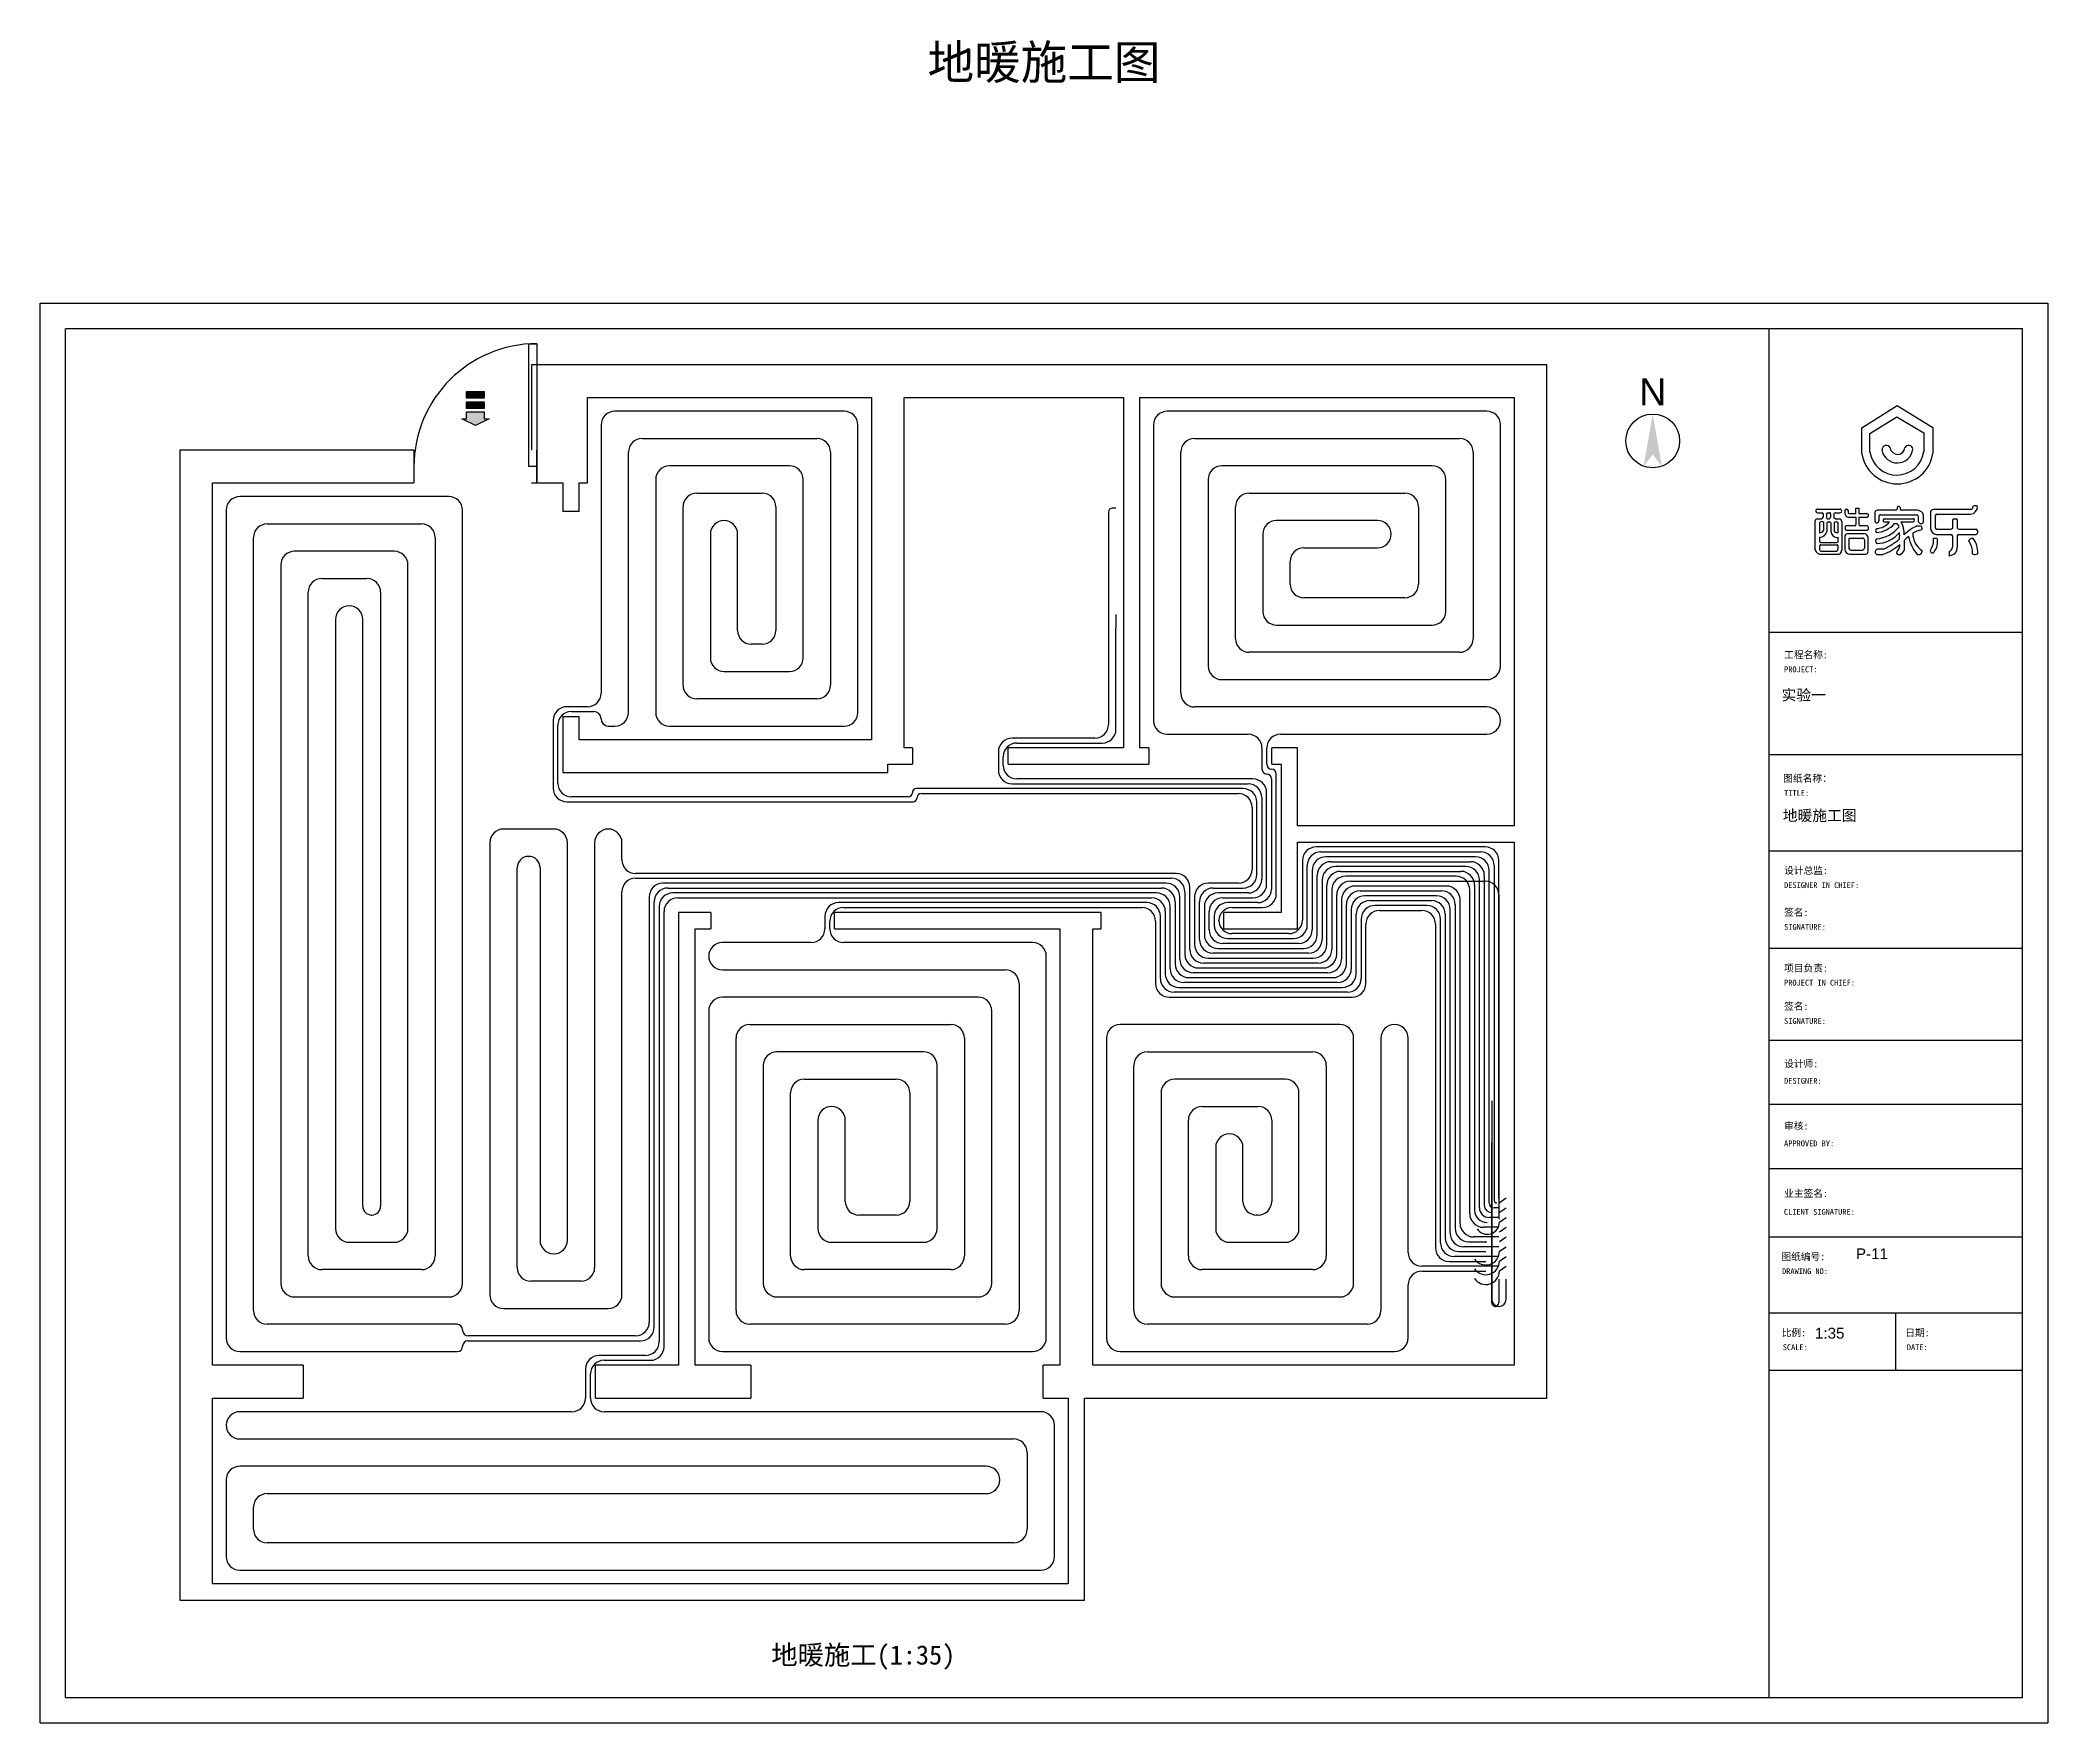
# Model space of a CAD drawing. Header units: inches. Extents: x 0 to 14700, y -14718 to -2397.
import ezdxf

# ---------------------------------------------------------------- set-up
doc = ezdxf.new("R2010")
doc.units = ezdxf.units.IN
doc.header["$MEASUREMENT"] = 0
for name, color, linetype in [('A2-建筑墙体', 255, 'Continuous'), ('P4-门窗', 60, 'Continuous'), ('P9-符号标注', 1, 'Continuous'), ('图框', 4, 'Continuous'), ('地暖管', 7, 'Continuous')]:
    doc.layers.add(name, color=color, linetype=linetype)
doc.styles.add('1dac53a31aeba2370b97106346818e54', font='', dxfattribs={"height": 43.198381})
doc.styles.add('1f488f4b2ef1b152d32ed8bb140b4ed1', font='', dxfattribs={"height": 43.198381})
doc.styles.add('2ee4a1918873d97d1977456be36b2fac', font='', dxfattribs={"height": 52.798021})
doc.styles.add('58c27925b294fd0c30aaffbcf10887a5', font='', dxfattribs={"height": 52.798021})
doc.styles.add('5d7050954b2bbd82e94d75c8334c1a07', font='', dxfattribs={"height": 52.798021})
doc.styles.add('6cdbe4c37f334f9b3f18b74c6616af9b', font='', dxfattribs={"height": 43.198381})
doc.styles.add('871ba157db02772189435026d6a1f12a', font='', dxfattribs={"height": 52.798021})
doc.styles.add('b55c54cd7af753c58a5ed410a0ddc4e6', font='', dxfattribs={"height": 43.198381})
doc.styles.add('DEFAULT_COMPASS_TEXT_STYLE13.239135297263294', font='', dxfattribs={"height": 198.587029})
doc.styles.add('eec79cf32286c9bcb9e9a0388136559f', font='', dxfattribs={"height": 43.198381})
doc.styles.add('fecaf8cb5bb26a9b40f5bfd342b1b301', font='', dxfattribs={"height": 52.798021})
doc.styles.add('LAYER_TEXT_STYLE_YELLOW_176.5260026097835_ZH', font='', dxfattribs={"height": 176.526003})
doc.styles.add('LAYER_TEXT_STYLE_YELLOW_350_ZH', font='', dxfattribs={"height": 312.5})
doc.styles.add('macro_bim_design_name_ZH', font='', dxfattribs={"height": 80.1})
doc.styles.add('macro_bim_page_name_ZH', font='', dxfattribs={"height": 80.1})
doc.styles.add('macro_bim_page_number', font='', dxfattribs={"height": 80.1})
doc.styles.add('macro_bim_view_ratio', font='', dxfattribs={"height": 80.1})
doc.styles.get('1dac53a31aeba2370b97106346818e54').set_extended_font_data('SimSun')
doc.styles.get('1f488f4b2ef1b152d32ed8bb140b4ed1').set_extended_font_data('SimSun')
doc.styles.get('2ee4a1918873d97d1977456be36b2fac').set_extended_font_data('SimSun')
doc.styles.get('58c27925b294fd0c30aaffbcf10887a5').set_extended_font_data('SimSun')
doc.styles.get('5d7050954b2bbd82e94d75c8334c1a07').set_extended_font_data('SimSun')
doc.styles.get('6cdbe4c37f334f9b3f18b74c6616af9b').set_extended_font_data('SimSun')
doc.styles.get('871ba157db02772189435026d6a1f12a').set_extended_font_data('SimSun')
doc.styles.get('b55c54cd7af753c58a5ed410a0ddc4e6').set_extended_font_data('SimSun')
doc.styles.get('DEFAULT_COMPASS_TEXT_STYLE13.239135297263294').set_extended_font_data('Arial')
doc.styles.get('eec79cf32286c9bcb9e9a0388136559f').set_extended_font_data('SimSun')
doc.styles.get('fecaf8cb5bb26a9b40f5bfd342b1b301').set_extended_font_data('SimSun')
doc.styles.get('LAYER_TEXT_STYLE_YELLOW_176.5260026097835_ZH').set_extended_font_data('SimSun')
doc.styles.get('LAYER_TEXT_STYLE_YELLOW_350_ZH').set_extended_font_data('SimSun')
doc.styles.get('macro_bim_design_name_ZH').set_extended_font_data('SimSun')
doc.styles.get('macro_bim_page_name_ZH').set_extended_font_data('SimSun')
doc.styles.get('macro_bim_page_number').set_extended_font_data('Arial')
doc.styles.get('macro_bim_view_ratio').set_extended_font_data('Arial')

# ---------------------------------------------------------------- blocks, each defined once
blk = doc.blocks.new('1017054')
at = {"layer": '图框', "linetype": 'Continuous'}
for p, q in [((1, -8420), (11879, -8420)), ((1, -16820), (1, -8420)), ((11879, -8420), (11879, -16820)), ((151, -16670), (151, -8570)), ((155, -8570), (11729, -8570)), ((10229, -8570), (10229, -16670)), ((11729, -16670), (11729, -8570)), ((10779, -9158), (10989, -9025)), ((10989, -9025), (11200, -9155)), ((10827, -9191), (10986, -9092)), ((10986, -9092), (11146, -9187)), ((10779, -9309), (10779, -9158)), ((10827, -9301), (10827, -9191)), ((11146, -9187), (11146, -9299)), ((11200, -9155), (11200, -9308)), ((10500, -9714), (10500, -9871)), ((10516, -9638), (10649, -9638)), ((10516, -9695), (10540, -9695)), ((10517, -9660), (10543, -9660)), ((10529, -9718), (10529, -9778)), ((10550, -9667), (10550, -9686)), ((10553, -9718), (10553, -9765)), ((10569, -9667), (10569, -9686)), ((10572, -9722), (10572, -9772)), ((10578, -9660), (10588, -9660)), ((10578, -9695), (10588, -9695)), ((10578, -9714), (10588, -9714)), ((10594, -9667), (10594, -9686)), ((10596, -9722), (10596, -9772)), ((10614, -9667), (10614, -9686)), ((10615, -9718), (10615, -9765)), ((10622, -9695), (10645, -9695)), ((10623, -9660), (10648, -9660)), ((10638, -9718), (10638, -9778)), ((10660, -9714), (10660, -9884)), ((10679, -9647), (10679, -9668)), ((10687, -9736), (10739, -9736)), ((10699, -9646), (10699, -9660)), ((10704, -9664), (10744, -9664)), ((10704, -9686), (10744, -9686)), ((10744, -9664), (10744, -9632)), ((10744, -9632), (10761, -9632)), ((10744, -9686), (10744, -9730)), ((10761, -9632), (10761, -9664)), ((10761, -9664), (10809, -9664)), ((10761, -9686), (10810, -9686)), ((10761, -9686), (10761, -9730)), ((10766, -9736), (10809, -9736)), ((10816, -9669), (10816, -9681)), ((10855, -9658), (10855, -9708)), ((10979, -9645), (10872, -9645)), ((10880, -9679), (10880, -9707)), ((10887, -9672), (11105, -9672)), ((10910, -9714), (10943, -9714)), ((10912, -9695), (11084, -9695)), ((10973, -9723), (10986, -9723)), ((10988, -9626), (10988, -9639)), ((11005, -9626), (11005, -9639)), ((11108, -9645), (11010, -9645)), ((11012, -9714), (11084, -9714)), ((11108, -9737), (11127, -9737)), ((11113, -9683), (11113, -9713)), ((11144, -9714), (11144, -9674)), ((11186, -9651), (11186, -9756)), ((11424, -9641), (11208, -9641)), ((11213, -9678), (11213, -9749)), ((11223, -9668), (11422, -9668)), ((11315, -9706), (11315, -9752)), ((11323, -9695), (11339, -9695)), ((11344, -9706), (11344, -9752)), ((10529, -9804), (10529, -9831)), ((10529, -9854), (10529, -9877)), ((10536, -9849), (10633, -9849)), ((10537, -9835), (10630, -9835)), ((10638, -9804), (10638, -9831)), ((10638, -9854), (10638, -9877)), ((10678, -9796), (10678, -9878)), ((10680, -9743), (10680, -9758)), ((10687, -9763), (10812, -9763)), ((10699, -9783), (10790, -9783)), ((10702, -9821), (10702, -9867)), ((10706, -9810), (10783, -9810)), ((10795, -9820), (10795, -9869)), ((10815, -9806), (10815, -9888)), ((10817, -9743), (10817, -9758)), ((11031, -9877), (11031, -9823)), ((11204, -9810), (11225, -9810)), ((11218, -9788), (11305, -9788)), ((11223, -9757), (11304, -9757)), ((11316, -9797), (11316, -9864)), ((11344, -9796), (11344, -9862)), ((11352, -9788), (11455, -9788)), ((11354, -9757), (11454, -9757)), ((11463, -9764), (11463, -9780)), ((10528, -9905), (10644, -9905)), ((10541, -9887), (10630, -9887)), ((10704, -9905), (10802, -9905)), ((10716, -9882), (10780, -9882)), ((10867, -9906), (10905, -9906)), ((10907, -9875), (10869, -9875)), ((11295, -9888), (11295, -9913)), ((11729, -10368), (10229, -10368)), ((10229, -11091), (11729, -11091)), ((10229, -11660), (11729, -11660)), ((10229, -12237), (11729, -12237)), ((10229, -12781), (11729, -12781)), ((10229, -13160), (11729, -13160)), ((10229, -13539), (11729, -13539)), ((10229, -13944), (11729, -13944)), ((10229, -14394), (11729, -14394)), ((10979, -14394), (10979, -14734)), ((10229, -14734), (11729, -14734)), ((151, -16670), (11729, -16670)), ((1, -16820), (11879, -16820))]:
    blk.add_line(p, q, dxfattribs=at)
for centre, radius, start, end in [((10924, -9287), 25.6, 25.4217, 181.4755), ((11056, -9287), 25.6, 10.3302, 146.5496), ((10989, -9276), 213, 189.0633, 351.2254), ((10986, -9276), 161, 188.6788, 352.0826), ((10989, -9272), 92.6, 189.9871, 353.3239), ((10990, -9270), 44.2, 187.8755, 356.2645), ((10996, -9632), 10.4, 34.3448, 145.6552), ((11450, -9643), 24.2, 56.3684, 123.6316), ((10523, -9717), 22.9, 105.8398, 172.9577), ((10517, -9649), 10.8, 94.3178, 273.3504), ((10542, -9727), 14.9, 39.0145, 144.5069), ((10540, -9684), 11, 269.1434, 346.8272), ((10544, -9667), 6.82, 357.9813, 95.3251), ((10578, -9669), 9.33, 88.0429, 167.3039), ((10577, -9687), 8.15, 177.1117, 278.9893), ((10580, -9722), 7.97, 102.506, 178.9752), ((10588, -9666), 6.14, 349.2425, 85.6662), ((10585, -9686), 9.14, 292.9891, 0.3126), ((10589, -9722), 7.62, 359.8645, 92.4738), ((10622, -9669), 9.02, 87.0265, 167.2982), ((10622, -9686), 8.43, 179.7737, 268.0035), ((10626, -9734), 19.5, 51.8261, 124.5623), ((10641, -9714), 19.4, 359.2366, 77.7973), ((10649, -9649), 10.8, 266.6496, 85.6822), ((10689, -9649), 10.2, 18.3262, 167.8205), ((10703, -9662), 24.4, 195.3683, 273.7092), ((10688, -9744), 7.75, 97.023, 172.3878), ((10704, -9659), 5.04, 186.1129, 278.4123), ((10737, -9730), 7.12, 288.7577, 357.8254), ((10769, -9729), 8.1, 189.8664, 250.4176), ((10809, -9672), 7.85, 27.0659, 91.1627), ((10809, -9745), 8.27, 9.8926, 92.8722), ((10809, -9677), 8.28, 276.5681, 337.7041), ((10874, -9664), 19.8, 96.6007, 160.3597), ((10868, -9707), 12.5, 186.187, 2.5361), ((10858, -9629), 148, 272.3026, 320.7721), ((10859, -9647), 107, 273.9524, 321.1287), ((10888, -9680), 7.63, 91.6309, 173.2415), ((10916, -9705), 10.9, 111.6127, 237.2128), ((10979, -9635), 9.89, 268.8742, 333.4444), ((10966, -9751), 34.4, 15.3673, 54.4676), ((11012, -9638), 6.85, 190.6555, 259.3445), ((10883, -9785), 147, 357.8846, 28.7671), ((11214, -9974), 260, 114.3082, 135.1267), ((11080, -9704), 10.3, 291.0497, 70.1958), ((11103, -9683), 10.8, 0.021, 77.2986), ((11106, -9684), 39.2, 14.2994, 86.0895), ((11129, -9707), 16.8, 203.5785, 334.051), ((11120, -9751), 16, 317.397, 62.1117), ((11208, -9670), 29.1, 89.0621, 139.2711), ((11227, -9682), 14.7, 105.192, 161.4386), ((11330, -9708), 15.5, 118.117, 170.1296), ((11328, -9706), 16.6, 2.4315, 45.3302), ((11418, -9623), 45.4, 276.043, 0.6561), ((11418, -9624), 18, 287.8972, 5.2615), ((10530, -9752), 26.2, 268.286, 331.4678), ((10530, -9761), 43.2, 268.7071, 344.9622), ((10536, -9826), 8.72, 215.6619, 274.0552), ((10536, -9856), 6.59, 88.4624, 161.4065), ((10632, -9770), 35.4, 184.5653, 280.0218), ((10634, -9757), 21, 199.7556, 279.2299), ((10630, -9824), 10.9, 272.4689, 318.043), ((10633, -9854), 4.23, 356.5833, 90.1358), ((10701, -9809), 26.4, 95.4692, 150.4293), ((10688, -9755), 8.21, 201.5589, 265.2478), ((10722, -9822), 20.2, 142.4892, 177.2382), ((10782, -9823), 13.4, 15.3429, 86.4694), ((10789, -9809), 26.9, 7.3153, 87.9697), ((10811, -9757), 6.48, 276.5205, 350.2473), ((10875, -9827), 15.7, 123.3782, 235.8729), ((10875, -9766), 14.8, 121.8392, 226.6122), ((10846, -9620), 196, 275.8575, 321.3412), ((10867, -9669), 172, 269.6552, 321.4289), ((10796, -9609), 316, 290.1177, 311.0182), ((10725, -9487), 429, 295.1849, 310.2737), ((10953, -9851), 51.1, 311.4031, 3.379), ((10884, -9798), 119, 352.3038, 10.7649), ((11272, -10064), 341, 129.226, 134.9163), ((11284, -9757), 232, 190.7057, 220.3029), ((11194, -9786), 113, 177.3231, 238.5217), ((11148, -9881), 120, 98.1899, 123.8383), ((11091, -9818), 113, 325.9002, 3.9769), ((11224, -9749), 39, 189.9894, 261.0429), ((11127, -9832), 100, 323.8129, 12.8), ((11224, -9746), 11.1, 197.063, 266.0296), ((11302, -9738), 18.3, 274.9534, 313.251), ((11302, -9803), 15.2, 23.1977, 79.7655), ((11355, -9744), 13.1, 218.8604, 269.4316), ((11354, -9798), 10.2, 98.9535, 172.6014), ((11438, -9839), 29.6, 93.6778, 159.4525), ((11345, -9889), 89.2, 351.6279, 42.5776), ((11332, -9893), 133, 356.0858, 38.6706), ((11454, -9767), 9.65, 16.3888, 84.9004), ((11455, -9780), 7.71, 266.9322, 356.9554), ((10539, -9867), 39.5, 184.5461, 253.5877), ((10540, -9876), 11, 182.8788, 273.3527), ((10627, -9877), 10.5, 284.461, 1.1456), ((10638, -9884), 21.7, 284.7041, 359.8653), ((10711, -9872), 33.9, 190.6832, 257.6799), ((10719, -9865), 17.5, 186.4435, 257.5309), ((10778, -9865), 17, 275.0012, 347.3706), ((10799, -9889), 16.7, 280.6915, 1.9889), ((10876, -9891), 17.6, 113.2664, 240.4321), ((10998, -9895), 13, 153.4314, 282.6999), ((10987, -9864), 46.1, 288.0126, 343.6602), ((11115, -9887), 20.9, 247.696, 13.0599), ((11197, -9885), 12.7, 161.6014, 329.0657), ((11296, -9865), 47.6, 268.3218, 3.7575), ((11290, -9862), 26.5, 281.0456, 355.655), ((11449, -9875), 31.9, 240.085, 300.5245)]:
    blk.add_arc(centre, radius, start, end, dxfattribs=at)
at = {"layer": '图框', "color": 255, "attachment_point": 1, "line_spacing_factor": 0.8}
for s, insert, char_height, style in [('工程名称:', (10319, -10479), 42.2, '871ba157db02772189435026d6a1f12a'), ('PROJECT:', (10319, -10569), 34.6, '1f488f4b2ef1b152d32ed8bb140b4ed1'), ('图纸名称：', (10314, -11210), 42.2, '58c27925b294fd0c30aaffbcf10887a5'), ('TITLE:', (10319, -11300), 34.6, '1f488f4b2ef1b152d32ed8bb140b4ed1'), ('设计总监:', (10319, -11755), 42.2, '5d7050954b2bbd82e94d75c8334c1a07'), ('DESIGNER IN CHIEF:', (10319, -11846), 34.56, '6cdbe4c37f334f9b3f18b74c6616af9b'), ('签名:', (10319, -12003), 42.2, '5d7050954b2bbd82e94d75c8334c1a07'), ('SIGNATURE:', (10319, -12093), 34.6, '6cdbe4c37f334f9b3f18b74c6616af9b'), ('项目负责:', (10319, -12333), 42.2, '5d7050954b2bbd82e94d75c8334c1a07'), ('PROJECT IN CHIEF:', (10319, -12423), 34.56, 'b55c54cd7af753c58a5ed410a0ddc4e6'), ('签名:', (10319, -12559), 42.2, '2ee4a1918873d97d1977456be36b2fac'), ('SIGNATURE:', (10319, -12650), 34.6, '6cdbe4c37f334f9b3f18b74c6616af9b'), ('设计师:', (10319, -12899), 42.2, '2ee4a1918873d97d1977456be36b2fac'), ('DESIGNER:', (10319, -13004), 34.6, '6cdbe4c37f334f9b3f18b74c6616af9b'), ('审核:', (10319, -13267), 42.2, '2ee4a1918873d97d1977456be36b2fac'), ('APPROVED BY:', (10319, -13374), 34.56, 'eec79cf32286c9bcb9e9a0388136559f'), ('业主签名:', (10319, -13666), 42.2, 'fecaf8cb5bb26a9b40f5bfd342b1b301'), ('CLIENT SIGNATURE:', (10318, -13779), 34.56, '6cdbe4c37f334f9b3f18b74c6616af9b'), ('图纸编号:', (10303, -14040), 42.2, '2ee4a1918873d97d1977456be36b2fac'), ('DRAWING NO:', (10307, -14130), 34.56, '1dac53a31aeba2370b97106346818e54'), ('比例:', (10305, -14490), 42.2, '2ee4a1918873d97d1977456be36b2fac'), ('日期:', (11036, -14490), 42.2, '2ee4a1918873d97d1977456be36b2fac'), ('SCALE:', (10311, -14580), 34.6, '1f488f4b2ef1b152d32ed8bb140b4ed1'), ('DATE:', (11045, -14580), 34.6, '1f488f4b2ef1b152d32ed8bb140b4ed1')]:
    blk.add_mtext(s, dxfattribs=dict(at, insert=insert, char_height=char_height, style=style))
blk = doc.blocks.new('Symbol(Marker)519797d64365-cd48-4af0-9fb2-3624fbb58ba8')
at = {"layer": 'P9-符号标注'}
for points in [[(-2905, 4200), (-2905, 4250), (-2775, 4250), (-2775, 4200)], [(-2905, 4125), (-2905, 4175), (-2775, 4175), (-2775, 4125)], [(-2840, 4000), (-2940, 4050), (-2905, 4050), (-2905, 4100), (-2775, 4100), (-2775, 4050), (-2740, 4050)]]:
    blk.add_hatch(color=1, dxfattribs=at).paths.add_polyline_path(points, flags=0)
at = {"layer": 'P9-符号标注', "color": 1, "linetype": 'Continuous'}
for p, q in [((-2905, 4200), (-2905, 4250)), ((-2905, 4250), (-2775, 4250)), ((-2775, 4200), (-2905, 4200)), ((-2905, 4125), (-2905, 4175)), ((-2905, 4175), (-2775, 4175)), ((-2775, 4125), (-2905, 4125)), ((-2775, 4250), (-2775, 4200)), ((-2775, 4175), (-2775, 4125)), ((-2840, 4000), (-2940, 4050)), ((-2940, 4050), (-2905, 4050)), ((-2905, 4050), (-2905, 4100)), ((-2905, 4100), (-2775, 4100)), ((-2740, 4050), (-2840, 4000)), ((-2775, 4100), (-2775, 4050)), ((-2775, 4050), (-2740, 4050))]:
    blk.add_line(p, q, dxfattribs=at)

msp = doc.modelspace()

# ---------------------------------------------------------------- hatches: boundary and pattern name
at = {"layer": 'P9-符号标注'}
msp.add_hatch(color=0, dxfattribs=at).paths.add_polyline_path([(11807, -5430), (11740, -5516), (11807, -5135), (11874, -5516)], flags=0)

# ---------------------------------------------------------------- linework, layer by layer
at = {"layer": 'A2-建筑墙体', "color": 255, "linetype": 'Continuous'}
for p, q in [((4007, -4774), (3597, -4774)), ((3597, -4774), (3597, -5399)), ((11032, -4774), (4007, -4774)), ((11032, -5014), (11032, -4774)), ((4007, -5639), (4007, -5014)), ((4007, -5014), (6087, -5014)), ((6087, -5014), (6087, -7519)), ((6327, -5014), (7932, -5014)), ((6327, -7579), (6327, -5014)), ((7932, -5014), (7932, -7579)), ((8052, -5014), (10792, -5014)), ((8052, -7579), (8052, -5014)), ((10792, -5014), (10792, -8149)), ((11032, -12099), (11032, -5014)), ((1262, -5399), (1022, -5399)), ((1022, -5399), (1022, -13819)), ((2737, -5399), (1262, -5399)), ((2737, -5399), (2737, -5639)), ((2737, -5399), (2737, -5639)), ((3637, -5639), (3637, -5399)), ((1262, -12099), (1262, -5639)), ((1262, -5639), (2737, -5639)), ((3597, -5639), (3827, -5639)), ((3827, -5639), (3827, -5848)), ((3947, -5639), (4007, -5639)), ((3947, -5848), (3947, -5639)), ((3947, -5848), (3827, -5848)), ((3947, -5848), (3827, -5848)), ((3827, -7348), (3827, -7519)), ((3827, -7348), (3947, -7348)), ((3827, -7348), (3947, -7348)), ((3947, -7519), (3947, -7348)), ((3827, -7519), (3827, -7759)), ((6087, -7519), (3947, -7519)), ((6387, -7579), (6327, -7579)), ((6387, -7579), (6387, -7699)), ((6387, -7579), (6387, -7699)), ((7932, -7579), (7087, -7579)), ((7087, -7699), (7087, -7579)), ((7087, -7699), (7087, -7579)), ((8117, -7579), (8052, -7579)), ((8117, -7579), (8117, -7699)), ((8117, -7579), (8117, -7699)), ((9207, -7579), (9017, -7579)), ((9017, -7699), (9017, -7579)), ((9017, -7699), (9017, -7579)), ((9207, -7699), (9207, -7579)), ((3827, -7759), (6207, -7759)), ((6207, -7759), (6207, -7699)), ((6207, -7699), (6387, -7699)), ((7087, -7699), (8117, -7699)), ((9017, -7699), (9087, -7699)), ((9087, -7699), (9087, -8784)), ((9207, -8149), (9207, -7699)), ((10792, -8149), (9207, -8149)), ((9207, -8904), (9207, -8269)), ((9207, -8269), (10792, -8269)), ((10792, -8269), (10792, -12099)), ((4910, -8784), (4675, -8784)), ((4675, -8784), (4675, -8904)), ((4910, -8784), (4910, -8904)), ((4910, -8784), (4910, -8904)), ((7767, -8784), (5817, -8784)), ((5817, -8904), (5817, -8784)), ((5817, -8904), (5817, -8784)), ((7767, -8784), (7767, -8904)), ((7767, -8784), (7767, -8904)), ((9087, -8784), (8667, -8784)), ((8667, -8904), (8667, -8784)), ((8667, -8904), (8667, -8784)), ((4675, -8904), (4675, -12099)), ((4795, -8904), (4910, -8904)), ((4795, -12099), (4795, -8904)), ((5817, -8904), (7467, -8904)), ((7467, -8904), (7467, -12099)), ((7707, -12099), (7707, -8904)), ((7707, -8904), (7767, -8904)), ((8667, -8904), (9087, -8904)), ((9087, -8904), (9207, -8904)), ((1925, -12099), (1262, -12099)), ((1925, -12099), (1925, -12339)), ((1925, -12099), (1925, -12339)), ((4675, -12099), (4065, -12099)), ((4065, -12339), (4065, -12099)), ((4065, -12339), (4065, -12099)), ((5203, -12099), (4795, -12099)), ((5203, -12099), (5203, -12339)), ((5203, -12099), (5203, -12339)), ((7467, -12099), (7343, -12099)), ((7343, -12339), (7343, -12099)), ((7343, -12339), (7343, -12099)), ((10792, -12099), (7707, -12099)), ((11032, -12339), (11032, -12099)), ((1262, -13699), (1262, -12339)), ((1262, -12339), (1925, -12339)), ((4065, -12339), (5203, -12339)), ((7343, -12339), (7527, -12339)), ((7527, -12339), (7527, -13699)), ((7647, -12339), (11032, -12339)), ((7647, -13699), (7647, -12339)), ((7527, -13699), (1262, -13699)), ((7647, -13819), (7647, -13699)), ((1022, -13819), (1262, -13819)), ((1262, -13819), (7647, -13819))]:
    msp.add_line(p, q, dxfattribs=at)
at = {"layer": 'P4-门窗', "color": 60, "linetype": 'Continuous'}
for p, q in [((3577, -5519), (3577, -4619)), ((3577, -4619), (3637, -4619)), ((3637, -4619), (3637, -5519)), ((2737, -5399), (2737, -5639)), ((3637, -5399), (3637, -5639)), ((3637, -5519), (3577, -5519))]:
    msp.add_line(p, q, dxfattribs=at)
msp.add_arc((3637, -5519), 900, 90, 180, dxfattribs=at)
at = {"layer": 'P9-符号标注', "color": 0, "linetype": 'Continuous'}
msp.add_circle((11807, -5331), 197, dxfattribs=at)
at = {"layer": '地暖管', "color": 242, "linetype": 'Continuous', "true_color": 0xbd002e}
for p, q in [((5887, -5114), (4207, -5114)), ((10592, -5114), (8252, -5114)), ((4107, -5214), (4107, -7177)), ((5987, -7319), (5987, -5214)), ((8152, -5214), (8152, -7379)), ((10692, -6979), (10692, -5214)), ((4307, -7319), (4307, -5414)), ((4407, -5314), (5687, -5314)), ((5787, -5414), (5787, -7119)), ((8352, -7179), (8352, -5414)), ((8452, -5314), (10392, -5314)), ((10492, -5414), (10492, -6779)), ((5487, -5514), (4607, -5514)), ((10192, -5514), (8652, -5514)), ((4507, -5614), (4507, -7319)), ((4807, -5714), (5287, -5714)), ((5587, -6919), (5587, -5614)), ((8552, -5614), (8552, -6979)), ((8852, -5714), (9992, -5714)), ((10292, -6579), (10292, -5614)), ((1362, -5839), (1362, -11899)), ((2993, -5739), (1462, -5739)), ((3093, -11499), (3093, -5839)), ((4707, -7119), (4707, -5814)), ((5387, -5814), (5387, -6719)), ((7822, -5850), (7822, -7407)), ((7850, -5823), (7849, -5823)), ((7877, -5823), (7850, -5823)), ((8752, -6779), (8752, -5814)), ((10092, -5814), (10092, -6379)), ((1662, -5939), (2793, -5939)), ((4907, -6014), (4907, -6919)), ((5107, -6719), (5107, -6014)), ((8952, -6014), (8952, -6579)), ((9792, -5914), (9052, -5914)), ((1562, -11699), (1562, -6039)), ((2593, -6139), (1862, -6139)), ((2893, -6039), (2893, -11299)), ((9252, -6114), (9792, -6114)), ((1762, -6239), (1762, -11499)), ((2693, -11099), (2693, -6239)), ((9152, -6379), (9152, -6214)), ((1962, -11299), (1962, -6439)), ((2062, -6339), (2393, -6339)), ((2493, -6439), (2493, -10934)), ((7877, -6603), (7877, -6703)), ((9992, -6479), (9252, -6479)), ((2162, -6639), (2162, -11099)), ((2362, -10934), (2362, -6639)), ((7877, -7443), (7877, -6703)), ((9052, -6679), (10192, -6679)), ((5287, -6819), (5207, -6819)), ((10392, -6879), (8852, -6879)), ((5007, -7019), (5487, -7019)), ((8652, -7079), (10592, -7079)), ((4007, -7277), (3856, -7277)), ((3891, -7312), (4054, -7312)), ((5687, -7219), (4807, -7219)), ((10592, -7279), (8452, -7279)), ((3756, -7377), (3756, -7873)), ((3791, -7837), (3791, -7412)), ((4107, -7365), (4107, -7366)), ((4160, -7419), (4207, -7419)), ((4607, -7419), (5887, -7419)), ((8252, -7479), (8846, -7479)), ((9081, -7479), (10592, -7479)), ((7016, -7607), (7016, -7742)), ((7051, -7706), (7051, -7643)), ((7722, -7507), (7116, -7507)), ((7151, -7543), (7777, -7543)), ((8946, -7579), (8946, -7735)), ((8981, -7699), (8981, -7579)), ((9051, -8648), (9051, -7769)), ((6356, -7937), (3891, -7937)), ((8808, -7877), (6416, -7877)), ((6451, -7913), (8773, -7913)), ((7116, -7842), (8844, -7842)), ((8880, -7806), (7151, -7806)), ((8980, -8576), (8980, -7906)), ((9016, -7805), (9016, -8612)), ((3856, -7973), (6391, -7973)), ((8873, -8013), (8873, -8469)), ((8908, -8505), (8908, -7977)), ((8944, -7942), (8944, -8541)), ((3760, -8173), (3393, -8173)), ((3293, -8273), (3293, -11584)), ((3576, -8373), (3577, -8373)), ((3860, -11184), (3860, -8273)), ((4060, -8273), (4060, -11384)), ((4260, -8398), (4260, -8273)), ((10581, -8304), (9343, -8304)), ((9378, -8340), (10546, -8340)), ((10510, -8376), (9414, -8376)), ((3493, -11384), (3493, -8456)), ((3660, -8456), (3660, -11184)), ((8317, -8498), (4360, -8498)), ((9243, -8404), (9243, -8839)), ((9278, -8875), (9278, -8440)), ((9314, -8476), (9314, -8911)), ((9350, -8947), (9350, -8512)), ((9450, -8412), (10474, -8412)), ((10438, -8447), (9486, -8447)), ((9521, -8483), (10403, -8483)), ((10367, -8519), (9557, -8519)), ((10574, -8512), (10574, -10928)), ((10610, -10911), (10610, -8476)), ((10646, -8440), (10646, -10893)), ((10681, -10774), (10681, -8404)), ((4260, -11584), (4260, -8633)), ((4360, -8533), (8281, -8533)), ((4460, -8669), (4460, -11784)), ((8245, -8569), (4560, -8569)), ((4596, -8605), (8210, -8605)), ((8174, -8641), (4632, -8641)), ((8345, -9125), (8345, -8669)), ((8381, -8633), (8381, -9090)), ((8417, -9054), (8417, -8598)), ((8453, -8669), (8453, -9018)), ((8773, -8569), (8553, -8569)), ((8588, -8605), (8808, -8605)), ((8844, -8641), (8624, -8641)), ((9386, -8547), (9386, -8982)), ((9421, -9018), (9421, -8583)), ((9457, -8619), (9457, -9054)), ((9493, -9090), (9493, -8655)), ((9593, -8555), (10581, -8555)), ((10296, -8590), (9629, -8590)), ((9664, -8626), (10260, -8626)), ((10224, -8662), (9700, -8662)), ((10467, -10989), (10467, -8619)), ((10503, -8583), (10503, -10964)), ((10538, -10946), (10538, -8547)), ((10681, -8655), (10681, -11022)), ((4496, -11820), (4496, -8705)), ((4532, -8741), (4532, -11927)), ((4568, -11963), (4568, -8776)), ((4668, -8676), (8138, -8676)), ((5746, -8812), (5746, -8904)), ((8102, -8712), (5846, -8712)), ((5882, -8748), (8067, -8748)), ((8202, -9268), (8202, -8812)), ((8238, -8776), (8238, -9232)), ((8274, -9197), (8274, -8741)), ((8310, -8705), (8310, -9161)), ((8488, -8982), (8488, -8705)), ((8524, -8741), (8524, -8947)), ((8560, -8911), (8560, -8776)), ((8596, -8812), (8596, -8875)), ((8660, -8676), (8880, -8676)), ((8916, -8712), (8696, -8712)), ((8726, -8748), (8951, -8748)), ((9529, -8690), (9529, -9125)), ((9564, -9161), (9564, -8726)), ((9600, -8762), (9600, -9197)), ((9636, -9232), (9636, -8797)), ((9736, -8697), (10188, -8697)), ((10153, -8733), (9772, -8733)), ((9807, -8769), (10117, -8769)), ((10288, -8797), (10288, -11167)), ((10324, -11132), (10324, -8762)), ((10360, -8726), (10360, -11096)), ((10396, -11060), (10396, -8690)), ((5782, -8904), (5782, -8848)), ((8167, -8848), (8167, -9304)), ((8631, -8844), (8631, -8843)), ((9143, -8939), (8726, -8939)), ((9672, -8833), (9672, -9268)), ((9707, -9304), (9707, -8869)), ((10217, -8869), (10217, -11239)), ((10253, -11203), (10253, -8833)), ((5646, -9004), (4995, -9004)), ((7267, -9004), (5882, -9004)), ((7367, -11899), (7367, -9104)), ((9286, -9082), (8588, -9082)), ((8624, -9047), (9250, -9047)), ((9214, -9011), (8660, -9011)), ((8696, -8975), (9178, -8975)), ((4995, -9204), (7067, -9204)), ((9429, -9225), (8445, -9225)), ((8481, -9190), (9393, -9190)), ((9357, -9154), (8517, -9154)), ((8553, -9118), (9321, -9118)), ((6867, -9404), (4995, -9404)), ((7167, -9304), (7167, -11699)), ((8267, -9404), (9607, -9404)), ((9572, -9368), (8302, -9368)), ((8338, -9332), (9536, -9332)), ((9500, -9297), (8374, -9297)), ((8410, -9261), (9464, -9261)), ((4895, -9504), (4895, -11899)), ((6967, -11499), (6967, -9504)), ((5195, -9604), (6667, -9604)), ((9517, -9604), (7907, -9604)), ((5095, -11699), (5095, -9704)), ((6467, -9804), (5395, -9804)), ((6767, -9704), (6767, -11299)), ((7807, -9704), (7807, -11899)), ((8107, -9804), (9317, -9804)), ((9617, -11499), (9617, -9704)), ((9817, -9704), (9817, -11699)), ((10017, -11274), (10017, -9704)), ((5295, -9904), (5295, -11499)), ((6567, -11099), (6567, -9904)), ((8007, -11699), (8007, -9904)), ((9417, -9904), (9417, -11299)), ((5495, -11299), (5495, -10104)), ((5595, -10004), (6267, -10004)), ((6367, -10104), (6367, -10899)), ((8207, -10104), (8207, -11499)), ((9117, -10004), (8307, -10004)), ((9217, -11099), (9217, -10104)), ((8507, -10204), (8917, -10204)), ((10628, -10164), (10628, -10213)), ((10628, -10213), (10628, -11616)), ((5695, -10304), (5695, -11099)), ((5895, -10899), (5895, -10304)), ((8407, -11299), (8407, -10304)), ((9017, -10304), (9017, -10899)), ((10628, -10368), (10628, -10468)), ((8607, -10504), (8607, -11099)), ((8807, -10899), (8807, -10504)), ((10628, -11642), (10628, -10468)), ((10681, -10874), (10681, -10774)), ((10682, -10909), (10734, -10874)), ((2428, -10999), (2427, -10999)), ((6267, -10999), (5995, -10999)), ((8917, -10999), (8907, -10999)), ((10610, -11017), (10609, -11017)), ((10681, -11017), (10610, -11017)), ((10627, -10981), (10630, -10981)), ((10646, -10946), (10645, -10946)), ((10681, -10946), (10646, -10946)), ((10663, -10910), (10665, -10910)), ((10683, -10980), (10734, -10946)), ((10685, -11051), (10734, -11017)), ((10581, -11160), (10496, -11160)), ((10581, -11089), (10567, -11089)), ((10681, -11089), (10581, -11089)), ((10681, -11160), (10581, -11160)), ((10592, -11053), (10596, -11053)), ((10685, -11122), (10734, -11089)), ((10685, -11193), (10734, -11160)), ((2262, -11199), (2593, -11199)), ((5795, -11199), (6467, -11199)), ((8707, -11199), (9117, -11199)), ((10581, -11303), (10353, -11303)), ((10388, -11267), (10585, -11267)), ((10581, -11232), (10424, -11232)), ((10460, -11196), (10585, -11196)), ((10681, -11232), (10581, -11232)), ((10681, -11303), (10581, -11303)), ((10685, -11265), (10734, -11232)), ((10685, -11336), (10734, -11303)), ((2793, -11399), (2062, -11399)), ((6667, -11399), (5595, -11399)), ((9317, -11399), (8507, -11399)), ((10581, -11374), (10117, -11374)), ((10117, -11410), (10585, -11410)), ((10317, -11339), (10585, -11339)), ((10681, -11374), (10581, -11374)), ((10685, -11408), (10734, -11374)), ((1862, -11599), (2993, -11599)), ((3960, -11484), (3593, -11484)), ((5395, -11599), (6867, -11599)), ((8307, -11599), (9517, -11599)), ((10017, -11899), (10017, -11510)), ((10681, -11468), (10681, -11642)), ((10734, -11616), (10734, -11468)), ((3393, -11684), (4160, -11684)), ((10655, -11668), (10654, -11668)), ((10680, -11668), (10682, -11668)), ((3051, -11799), (1662, -11799)), ((3093, -11842), (3093, -11841)), ((4360, -11884), (3135, -11884)), ((7067, -11799), (5195, -11799)), ((9717, -11799), (8107, -11799)), ((1462, -11999), (3054, -11999)), ((3093, -11960), (3093, -11959)), ((3132, -11920), (4396, -11920)), ((4432, -12027), (4093, -12027)), ((4995, -11999), (7267, -11999)), ((7907, -11999), (9917, -11999)), ((3993, -12127), (3993, -12339)), ((4029, -12339), (4029, -12163)), ((4129, -12063), (4468, -12063)), ((3893, -12439), (1462, -12439)), ((7327, -12439), (4129, -12439)), ((1462, -12639), (7127, -12639)), ((7427, -13499), (7427, -12539)), ((7227, -12739), (7227, -13299)), ((6927, -12839), (1462, -12839)), ((1362, -12939), (1362, -13499)), ((1662, -13039), (6927, -13039)), ((1562, -13299), (1562, -13139)), ((7127, -13399), (1662, -13399)), ((1462, -13599), (7327, -13599))]:
    msp.add_line(p, q, dxfattribs=at)
for centre, radius, start, end in [((4207, -5214), 100, 90, 180), ((5887, -5214), 100, 0, 90), ((8252, -5214), 100, 90, 180), ((10592, -5214), 100, 0, 90), ((4407, -5414), 100, 90, 180), ((5687, -5414), 100, 0, 90), ((8452, -5414), 100, 90, 180), ((10392, -5414), 100, 0, 90), ((4607, -5614), 100, 90, 180), ((5487, -5614), 100, 0, 90), ((8652, -5614), 100, 90, 180), ((10192, -5614), 100, 0, 90), ((4807, -5814), 100, 90, 180), ((5287, -5814), 100, 0, 90), ((8852, -5814), 100, 90, 180), ((9992, -5814), 100, 0, 90), ((1462, -5839), 100, 90, 180), ((2993, -5839), 100, 0, 90), ((7849, -5850), 27, 90, 180), ((1662, -6039), 100, 90, 180), ((2793, -6039), 100, 0, 90), ((5007, -6014), 100, 90, 180), ((5007, -6014), 100, 0, 90), ((9052, -6014), 100, 90, 180), ((9792, -6014), 100, 0, 90), ((9792, -6014), 100, 270, 0), ((1862, -6239), 100, 90, 180), ((2593, -6239), 100, 0, 90), ((9252, -6214), 100, 90, 180), ((2062, -6439), 100, 90, 180), ((2393, -6439), 100, 0, 90), ((9252, -6379), 100, 180, 270), ((9992, -6379), 100, 270, 0), ((2262, -6639), 100, 90, 180), ((2262, -6639), 100, 0, 90), ((9052, -6579), 100, 180, 270), ((10192, -6579), 100, 270, 0), ((5207, -6719), 100, 180, 270), ((5287, -6719), 100, 270, 0), ((8852, -6779), 100, 180, 270), ((10392, -6779), 100, 270, 0), ((5007, -6919), 100, 180, 270), ((5487, -6919), 100, 270, 0), ((8652, -6979), 100, 180, 270), ((10592, -6979), 100, 270, 0), ((4007, -7177), 100, 270, 0), ((4807, -7119), 100, 180, 270), ((5687, -7119), 100, 270, 0), ((8452, -7179), 100, 180, 270), ((3856, -7377), 100, 90, 180), ((3891, -7412), 100, 90, 180), ((4054, -7365), 53, 0, 90), ((4207, -7319), 100, 270, 0), ((4607, -7319), 100, 180, 270), ((5887, -7319), 100, 270, 0), ((10592, -7379), 100, 0, 90), ((4160, -7366), 53, 180, 270), ((7722, -7407), 100, 270, 0), ((7777, -7443), 100, 270, 0), ((8252, -7379), 100, 180, 270), ((8846, -7579), 100, 0, 90), ((9081, -7579), 100, 90, 180), ((10592, -7379), 100, 270, 0), ((7116, -7607), 100, 90, 180), ((7151, -7643), 100, 90, 180), ((7116, -7742), 100, 180, 270), ((7151, -7706), 100, 180, 270), ((8981, -7735), 35, 180, 270), ((9016, -7699), 35, 180, 270), ((8981, -7805), 35, 0, 90), ((9016, -7769), 35, 0, 90), ((3856, -7873), 100, 180, 270), ((3891, -7837), 100, 180, 270), ((6356, -7907), 30, 270, 0), ((6416, -7907), 30, 90, 180), ((6451, -7943), 30, 90, 180), ((8773, -8013), 100, 0, 90), ((8808, -7977), 100, 0, 90), ((8844, -7942), 100, 0, 90), ((8880, -7906), 100, 0, 90), ((6391, -7943), 30, 270, 0), ((3393, -8273), 100, 90, 180), ((3760, -8273), 100, 0, 90), ((4160, -8273), 100, 90, 180), ((4160, -8273), 100, 0, 90), ((3576, -8456), 83, 90, 180), ((3577, -8456), 83, 0, 90), ((9343, -8404), 100, 90, 180), ((9378, -8440), 100, 90, 180), ((9414, -8476), 100, 90, 180), ((10510, -8476), 100, 0, 90), ((10546, -8440), 100, 0, 90), ((10581, -8404), 100, 0, 90), ((4360, -8398), 100, 180, 270), ((8317, -8598), 100, 0, 90), ((8773, -8469), 100, 270, 0), ((8808, -8505), 100, 270, 0), ((9450, -8512), 100, 90, 180), ((9486, -8547), 100, 90, 180), ((9521, -8583), 100, 90, 180), ((9557, -8619), 100, 90, 180), ((10367, -8619), 100, 0, 90), ((10403, -8583), 100, 0, 90), ((10438, -8547), 100, 0, 90), ((10474, -8512), 100, 0, 90), ((4360, -8633), 100, 90, 180), ((4560, -8669), 100, 90, 180), ((4596, -8705), 100, 90, 180), ((4632, -8741), 100, 90, 180), ((8174, -8741), 100, 0, 90), ((8210, -8705), 100, 0, 90), ((8245, -8669), 100, 0, 90), ((8281, -8633), 100, 0, 90), ((8553, -8669), 100, 90, 180), ((8588, -8705), 100, 90, 180), ((8624, -8741), 100, 90, 180), ((8844, -8541), 100, 270, 0), ((8880, -8576), 100, 270, 0), ((8916, -8612), 100, 270, 0), ((8951, -8648), 100, 270, 0), ((9593, -8655), 100, 90, 180), ((9629, -8690), 100, 90, 180), ((9664, -8726), 100, 90, 180), ((9700, -8762), 100, 90, 180), ((10224, -8762), 100, 0, 90), ((10260, -8726), 100, 0, 90), ((10296, -8690), 100, 0, 90), ((10581, -8655), 100, 0, 90), ((4668, -8776), 100, 90, 180), ((5846, -8812), 100, 90, 180), ((5882, -8848), 100, 90, 180), ((8067, -8848), 100, 0, 90), ((8102, -8812), 100, 0, 90), ((8138, -8776), 100, 0, 90), ((8660, -8776), 100, 90, 180), ((8696, -8812), 100, 90, 180), ((8726, -8843), 95, 90, 180), ((9736, -8797), 100, 90, 180), ((9772, -8833), 100, 90, 180), ((9807, -8869), 100, 90, 180), ((10117, -8869), 100, 0, 90), ((10153, -8833), 100, 0, 90), ((10188, -8797), 100, 0, 90), ((5646, -8904), 100, 270, 0), ((5882, -8904), 100, 180, 270), ((8624, -8947), 100, 180, 270), ((8660, -8911), 100, 180, 270), ((8696, -8875), 100, 180, 270), ((8726, -8844), 95, 180, 270), ((9143, -8839), 100, 270, 0), ((9178, -8875), 100, 270, 0), ((9214, -8911), 100, 270, 0), ((9250, -8947), 100, 270, 0), ((4995, -9104), 100, 90, 180), ((4995, -9104), 100, 180, 270), ((7267, -9104), 100, 0, 90), ((8481, -9090), 100, 180, 270), ((8517, -9054), 100, 180, 270), ((8553, -9018), 100, 180, 270), ((8588, -8982), 100, 180, 270), ((9286, -8982), 100, 270, 0), ((9321, -9018), 100, 270, 0), ((9357, -9054), 100, 270, 0), ((9393, -9090), 100, 270, 0), ((7067, -9304), 100, 0, 90), ((8338, -9232), 100, 180, 270), ((8374, -9197), 100, 180, 270), ((8410, -9161), 100, 180, 270), ((8445, -9125), 100, 180, 270), ((9429, -9125), 100, 270, 0), ((9464, -9161), 100, 270, 0), ((9500, -9197), 100, 270, 0), ((9536, -9232), 100, 270, 0), ((4995, -9504), 100, 90, 180), ((6867, -9504), 100, 0, 90), ((8267, -9304), 100, 180, 270), ((8302, -9268), 100, 180, 270), ((9572, -9268), 100, 270, 0), ((9607, -9304), 100, 270, 0), ((5195, -9704), 100, 90, 180), ((6667, -9704), 100, 0, 90), ((7907, -9704), 100, 90, 180), ((9517, -9704), 100, 0, 90), ((9917, -9704), 100, 90, 180), ((9917, -9704), 100, 0, 90), ((5395, -9904), 100, 90, 180), ((6467, -9904), 100, 0, 90), ((8107, -9904), 100, 90, 180), ((9317, -9904), 100, 0, 90), ((5595, -10104), 100, 90, 180), ((6267, -10104), 100, 0, 90), ((8307, -10104), 100, 90, 180), ((9117, -10104), 100, 0, 90), ((5795, -10304), 100, 90, 180), ((5795, -10304), 100, 0, 90), ((8507, -10304), 100, 90, 180), ((8917, -10304), 100, 0, 90), ((8707, -10504), 100, 90, 180), ((8707, -10504), 100, 0, 90), ((2427, -10934), 65, 180, 270), ((2428, -10934), 65, 270, 0), ((5995, -10899), 100, 180, 270), ((6267, -10899), 100, 270, 0), ((8907, -10899), 100, 180, 270), ((8917, -10899), 100, 270, 0), ((10567, -10989), 100, 180, 270), ((10592, -10964), 89, 180, 270), ((10609, -10946), 71, 180, 270), ((10627, -10928), 53, 180, 270), ((10645, -10911), 35, 180, 270), ((10630, -10980), 2.33, 214.3066, 0), ((10663, -10893), 17, 180, 270), ((10665, -10909), 0.747, 214.3066, 0), ((10685, -11022), 4.4, 214.3066, 270), ((2262, -11099), 100, 180, 270), ((2593, -11099), 100, 270, 0), ((5795, -11099), 100, 180, 270), ((6467, -11099), 100, 270, 0), ((8707, -11099), 100, 180, 270), ((9117, -11099), 100, 270, 0), ((10388, -11167), 100, 180, 270), ((10424, -11132), 100, 180, 270), ((10460, -11096), 100, 180, 270), ((10496, -11060), 100, 180, 270), ((10596, -11051), 89, 214.3066, 0), ((2062, -11299), 100, 180, 270), ((2793, -11299), 100, 270, 0), ((3760, -11184), 100, 180, 270), ((3760, -11184), 100, 270, 0), ((5595, -11299), 100, 180, 270), ((6667, -11299), 100, 270, 0), ((8507, -11299), 100, 180, 270), ((9317, -11299), 100, 270, 0), ((10117, -11274), 100, 180, 270), ((10317, -11239), 100, 180, 270), ((10353, -11203), 100, 180, 270), ((10585, -11265), 100, 214.3066, 0), ((10585, -11193), 4.4, 214.3066, 0), ((3593, -11384), 100, 180, 270), ((3960, -11384), 100, 270, 0), ((10117, -11510), 100, 90, 180), ((10585, -11336), 100, 214.3066, 0), ((10585, -11408), 100, 214.3066, 0), ((1862, -11499), 100, 180, 270), ((2993, -11499), 100, 270, 0), ((3393, -11584), 100, 180, 270), ((4160, -11584), 100, 270, 0), ((5395, -11499), 100, 180, 270), ((6867, -11499), 100, 270, 0), ((8307, -11499), 100, 180, 270), ((9517, -11499), 100, 270, 0), ((1662, -11699), 100, 180, 270), ((5195, -11699), 100, 180, 270), ((7067, -11699), 100, 270, 0), ((8107, -11699), 100, 180, 270), ((9717, -11699), 100, 270, 0), ((10680, -11616), 52, 180, 270), ((10654, -11642), 26, 180, 270), ((10655, -11642), 26, 270, 0), ((10682, -11616), 52, 270, 0), ((1462, -11899), 100, 180, 270), ((3051, -11841), 42, 0, 90), ((3135, -11842), 42, 180, 270), ((4360, -11784), 100, 270, 0), ((4396, -11820), 100, 270, 0), ((4995, -11899), 100, 180, 270), ((7267, -11899), 100, 270, 0), ((7907, -11899), 100, 180, 270), ((9917, -11899), 100, 270, 0), ((3054, -11960), 39, 270, 0), ((3132, -11959), 39, 90, 180), ((4093, -12127), 100, 90, 180), ((4432, -11927), 100, 270, 0), ((4468, -11963), 100, 270, 0), ((4129, -12163), 100, 90, 180), ((3893, -12339), 100, 270, 0), ((4129, -12339), 100, 180, 270), ((1462, -12539), 100, 90, 180), ((7327, -12539), 100, 0, 90), ((1462, -12539), 100, 180, 270), ((7127, -12739), 100, 0, 90), ((1462, -12939), 100, 90, 180), ((6927, -12939), 100, 0, 90), ((1662, -13139), 100, 90, 180), ((6927, -12939), 100, 270, 0), ((1662, -13299), 100, 180, 270), ((7127, -13299), 100, 270, 0), ((1462, -13499), 100, 180, 270), ((7327, -13499), 100, 270, 0)]:
    msp.add_arc(centre, radius, start, end, dxfattribs=at)

# ---------------------------------------------------------------- block references
at = {"layer": 'P9-符号标注', "color": 7}
msp.add_blockref('Symbol(Marker)519797d64365-cd48-4af0-9fb2-3624fbb58ba8', (6027, -9219), dxfattribs=at)
at = {"layer": '图框', "color": 7, "xscale": 1.237500071525574, "yscale": 1.237500071525574}
msp.add_blockref('1017054', (-1, 6097), dxfattribs=at)

# ---------------------------------------------------------------- texts
at = {"color": 2, "attachment_point": 5, "line_spacing_factor": 0.8}
for s, insert, char_height, style in [('地暖施工图^M^J', (7350, -2572), 250, 'LAYER_TEXT_STYLE_YELLOW_350_ZH'), ('地暖施工(1:35)', (6027, -14239), 141.2, 'LAYER_TEXT_STYLE_YELLOW_176.5260026097835_ZH')]:
    msp.add_mtext(s, dxfattribs=dict(at, insert=insert, char_height=char_height, style=style))
at = {"layer": 'P9-符号标注', "color": 7, "insert": (11807, -4971), "char_height": 197, "attachment_point": 5, "line_spacing_factor": 0.8, "style": 'DEFAULT_COMPASS_TEXT_STYLE13.239135297263294'}
msp.add_mtext('N', dxfattribs=at)
at = {"layer": '图框', "color": 7, "char_height": 79.3, "attachment_point": 1, "line_spacing_factor": 0.8}
for s, insert, style in [('实验一^M^J', (12750, -7152), 'macro_bim_design_name_ZH'), ('地暖施工图^M^J', (12759, -8034), 'macro_bim_page_name_ZH'), ('P-11^M^J', (13295, -11243), 'macro_bim_page_number'), ('1:35^M^J', (12995, -11825), 'macro_bim_view_ratio')]:
    msp.add_mtext(s, dxfattribs=dict(at, insert=insert, style=style))

doc.saveas('drawing.dxf')
